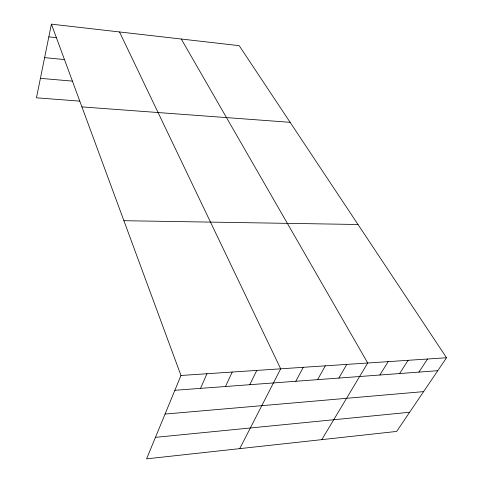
<?xml version="1.0" encoding="UTF-8"?>
<svg xmlns="http://www.w3.org/2000/svg" width="483" height="483" viewBox="0 0 483 483"><rect width="100%" height="100%" fill="white"/><g stroke="black" fill="none" stroke-linecap="round" stroke-linejoin="round"><path stroke-width="0.72" d="M51.409 24.15L180.974 375.472L146.591 458.85L396.67 431.428L446.54 357.746L239.194 45.668L51.409 24.15L36.46 97.814L79.671 101.134M200.53 388.368L206.947 373.739M225.495 386.509L232.202 372.055M249.789 384.703L256.775 370.413M239.755 448.635L280.683 368.819L119.506 31.95M295.807 381.274L303.282 367.309M317.615 379.65L325.313 365.836M338.879 378.062L346.782 364.405M321.799 439.639L367.72 363.005L181.282 39.032M379.867 375.013L388.151 361.64M399.628 373.54L408.087 360.312M418.924 372.103L427.54 359.014M155.454 437.35L409.65 412.253M165.059 414.07L423.609 391.622M174.864 390.282L437.773 370.696M180.974 375.472L446.54 357.746M123.896 220.707L358.006 224.492M81.923 106.9L290.12 122.314M40.409 78.349L72.39 81.12M44.611 57.64L64.625 59.59M48.825 36.883L56.765 37.74"/></g></svg>
